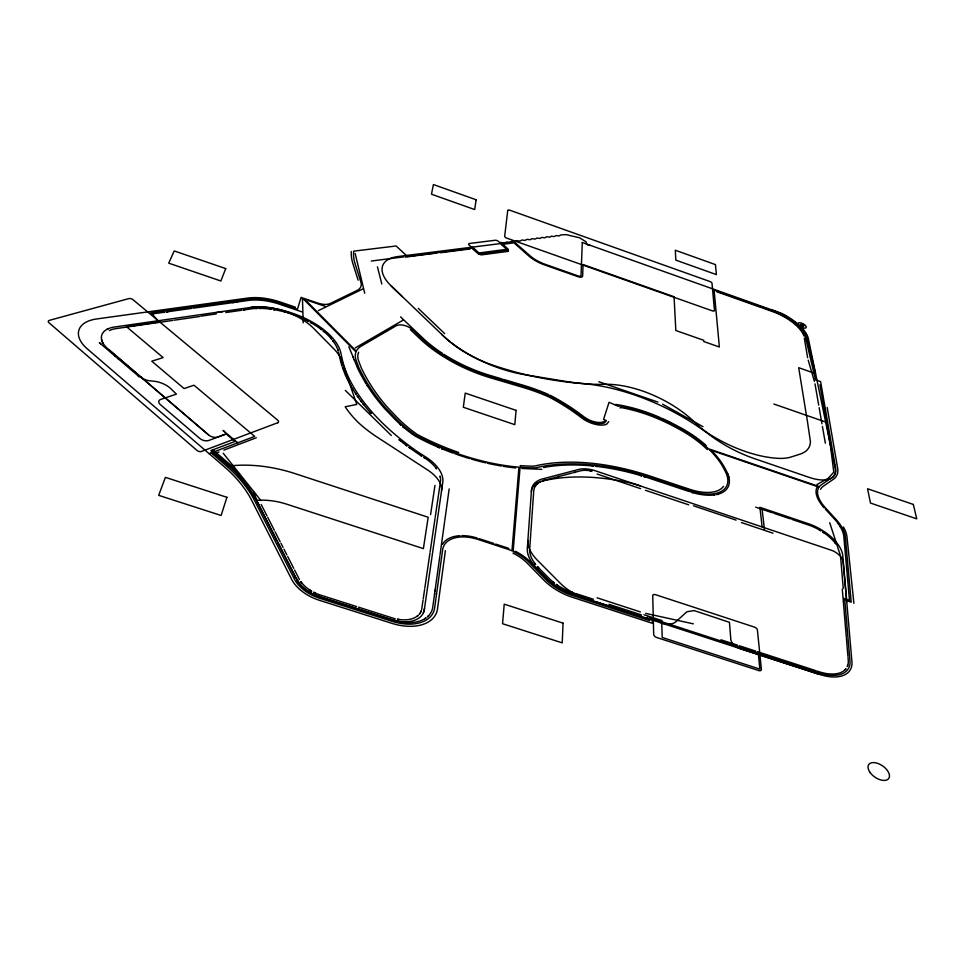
<?xml version="1.0" encoding="UTF-8"?>
<svg xmlns="http://www.w3.org/2000/svg" width="965" height="965" viewBox="0 0 965 965"><rect width="100%" height="100%" fill="white"/><g stroke="black" fill="none" stroke-linecap="round" stroke-linejoin="round"><path stroke-width="1.45" d="M529.568 550.894L529.664 549.555A35.355 20.168 26.3 0 0 535.659 564.513L534.477 563.017M529.737 548.422L530.822 532.716M530.907 531.619L531.968 516.311M532.053 515.238L532.644 506.77M532.716 505.708L533.717 491.209A34.945 19.071 25.7 0 1 535.925 485.335L535.346 486.324M589.892 245.194L587.721 244.917L586.358 243.723L586.129 241.865L579.555 237.776L566.021 234.604L560.81 234.941L558.916 235.967L556.105 235.556L554.212 236.594L551.377 236.172L550.11 237.125L546.612 236.787L544.718 237.836L541.823 237.402L539.942 238.464L537.023 238.029L535.117 239.091L532.101 238.669L530.087 239.742L527.059 239.332L525.032 240.406L521.993 239.996L519.942 241.081L516.902 240.659L514.827 241.745L511.788 241.322L509.689 242.42L506.625 241.998L504.514 243.096L500.533 242.36L508.133 249.127L478.942 252.951L472.416 247.04M445.396 550.629L437.531 608.806A43.618 27.044 23.1 0 1 391.802 623.318L319.331 600.278A36.525 22.774 21 0 1 291.539 579.157L251.817 500.606A135.679 82.881 15.5 0 0 224.133 466.602L87.26 348.835A38.021 20.422 15.8 0 1 96.597 318.969L247.643 298.089A46.706 24.113 19 0 1 280.526 302.117L295.399 307.184M434.925 591.473L439.823 556.214M439.992 555.044L444.624 521.679M444.781 520.557L449.171 488.917M421.693 609.325L423.068 599.941M423.249 598.674L424.612 589.458M424.793 588.204L429.956 553.017M430.125 551.835L435.022 518.519M435.179 517.409L439.823 485.829M439.98 484.768L440.39 481.957A34.656 19.505 22.3 0 0 440.088 476.071L440.33 477.217M434.54 594.175L434.757 592.715L432.73 607.274A38.504 23.872 23.1 0 1 427.362 616.9L428.556 615.851M434.938 591.473L435.155 590.025M430.571 514.622L434.974 485.431M423.406 612.763L424.504 608.529M847.632 665.404L847.282 666.586A36.368 19.565 31.7 0 0 848.247 660.289L848.018 657.467M420.897 611.75L421.343 610.556A28.033 17.442 23.1 0 1 419.22 614.295L420.004 613.258M608.734 421.621L606.539 424.298A19.589 9.843 25.2 0 1 581.835 418.026A130.227 69.866 24.1 0 0 549.338 397.158A117.308 62.568 24.5 0 0 522.885 387.387L490.799 377.906A96.138 46.658 22.9 0 1 419.691 338.498L410.957 330.175A8.323 4.174 21.5 0 0 410.366 329.644M619.964 407.942L620.362 407.447A101.892 52.387 26.7 0 1 676.308 427.7A73.075 37.056 26.7 0 1 707.333 449.594M845.231 669.614L846.016 668.697A36.368 19.565 31.7 0 1 819.044 671.724L816.619 670.928M828.609 477.892L833.531 472.416M537.517 483.706L536.624 484.514A34.945 19.071 25.7 0 1 541.003 481.475L539.809 482.054M417.169 616.213L418.219 615.332A28.033 17.442 23.1 0 1 397.327 619.204L399.293 619.518M424.684 618.71L426.132 617.865A38.504 23.872 23.1 0 1 396.989 621.291L399.293 621.762M355.289 347.907L403.237 320.066M816.897 484.587L827.97 478.399M258.741 504.55L251.443 491.499A141.36 86.355 15.5 0 0 229.754 466.843L210.853 450.583L235.026 441.451L226.136 433.888L217.62 437.048A6.502 3.715 17.8 0 1 208.717 435.046L106.681 347.774A27.768 14.921 16 0 1 106.898 329.379L109.6 328.184A27.768 14.921 16 0 1 114.401 327.038L251.672 307.304A46.971 24.427 19.1 0 1 313.625 328.377L334.107 349.161A45.729 24.101 19.6 0 1 341.2 359.245L356.785 404.431L345.181 406.784A101.82 53.944 22.4 0 0 355.241 419.413A68.648 36.791 21.9 0 0 363.371 426.976A100.07 52.979 22.3 0 0 378.111 437.748L427.953 470.208A30.446 17.249 22.5 0 1 441.536 490.835M106.898 329.379L108.201 328.739M318.366 310.633L363.226 288.788M209.116 453.683L254.688 436.397L194.013 385.216L184.086 388.557L151.77 361.187L163.145 357.617L126.475 326.713L159.116 321.996L151.01 312.708L246.931 299.307A47.092 24.342 19 0 1 280.127 303.348L297.437 309.246L301.092 297.377L302.117 297.727L356.001 351.899A37.044 19.216 21.4 0 0 356.278 360.753L358.896 367.701A236.485 117.79 24.7 0 0 370.982 388.919A198.452 99.986 24.2 0 0 386.374 408.762L393.455 416.108A104.811 54.691 23.1 0 0 415.71 435.324A150.154 76.488 22.9 0 0 518.941 467.169L511.957 550.87A35.584 20.904 25.3 0 0 508.217 549.362L478.266 539.531A35.319 20.82 24.6 0 0 442.645 549.736L434.66 607.89A40.554 25.138 23.1 0 1 392.128 621.339L319.777 598.324A33.425 20.844 21 0 1 294.361 579.012L254.555 500.546A138.876 84.836 15.5 0 0 226.22 465.793L211.214 452.899M212.855 454.31L219.031 451.958M223.856 450.124L256.304 437.76M226.244 433.985L208.778 440.474A6.538 3.751 17.6 0 1 199.815 438.46L160.347 404.6A6.49 3.643 16.7 0 1 160.805 399.389L176.426 394.106L171.879 389.739A19.264 10.748 16.5 0 0 156.041 381.501L150.07 380.813A9.602 5.283 16.4 0 1 141.167 377.327M559.073 476.408L557.71 476.819L572.45 472.922M574.983 472.211L573.644 472.621L580.194 470.884A23.534 12.521 26 0 1 592.003 471.161L590.194 470.908M544.151 480.365L542.752 480.775A34.945 19.071 25.7 0 1 545.539 480.039L556.503 477.144M717.864 494.249L716.573 494.55A45.186 22.726 27.2 0 0 728.575 476.131L728.877 477.289M545.092 467.217L543.597 467.494A191.046 107.163 28.4 0 1 593.873 466.095L592.112 465.914M216.365 312.6L223.024 311.623M244.64 309.825L243.252 310.018L252.323 308.716A60.337 31.604 19.2 0 1 257.281 308.414L255.785 308.462M200.768 316.17L216.281 313.927M225.834 312.539L241.865 310.223M127.139 327.014L115.836 328.643A24.921 13.401 16 0 0 109.419 330.573M128.707 326.785L153.761 323.166M155.293 322.937L172.47 320.452M173.953 320.235L199.478 316.544M168.031 311.695L166.294 311.948L191.806 308.366M237.354 301.973L235.737 302.202L248.053 300.477A44.897 23.208 19 0 1 279.971 304.373L302.045 311.9M152.096 313.939L164.81 312.153L163.073 312.395M193.253 308.161L234.35 302.395L232.722 302.624M371.296 261.033L403.672 256.883M405.216 257.1L436.771 253.059M440.438 252.746L469.69 248.994M713.642 494.997L715.065 494.816A45.186 22.726 27.2 0 1 691.085 492.15L692.918 492.693M260.417 308.39L258.873 308.39A60.337 31.604 19.2 0 1 271.467 309.246L269.838 309.041M521.896 468.471L541.872 469.364M597.275 466.469L595.502 466.264A191.046 107.163 28.4 0 1 641.966 475.926L640.121 475.371M274.748 309.753L273.095 309.488A60.337 31.604 19.2 0 1 286.002 312.31L284.349 311.852M645.682 613.378L693.34 623.848M392.683 620.145L394.999 620.797A38.504 23.872 23.1 0 1 392.357 620.013L358.124 609.12M501.957 378.956L490.739 375.638A92.121 44.716 22.9 0 1 443.924 354.36M503.525 379.414L522.765 385.107A121.711 64.932 24.5 0 1 548.723 394.601M289.319 313.299L287.679 312.793A60.337 31.604 19.2 0 1 302.226 318.233L300.67 317.545M645.416 476.975L643.558 476.408A191.046 107.163 28.4 0 1 650.326 478.556L689.517 491.631M356.519 606.527L320.501 595.067A28.25 17.623 21 0 1 313.637 592.233L315.519 593.137M358.498 607.166L395.3 618.879M356.145 608.493L320.066 597.021A31.363 19.553 21 0 1 313.167 594.247L315.41 595.26M597.082 597.817L640.386 611.931M643.957 614.729L662.111 620.64M720.915 639.783L737.525 645.187M739.274 645.754L755.824 651.146M757.561 651.713L815.328 670.506M571.823 592.245L573.922 592.932M575.719 593.511L593.451 599.289M608.951 604.331L641.568 614.946M593.415 601.099L572.269 594.211A38.383 21.978 26.7 0 1 547.083 578.976L537.203 568.94M595.212 601.678L642.232 616.973M644.017 617.552L649.686 619.397M819.43 674.414L740.083 648.613A9.614 5.368 30.6 0 1 730.843 639.65L729.444 622.316L694.125 610.58L687.068 611.738A19.131 10.724 29.7 0 0 686.175 612.425L675.922 621.737A19.143 10.856 28.8 0 1 660.844 622.823M478.978 538.591L493.911 543.488M495.696 544.079L508.796 548.385M693.449 505.769L736.066 520.111M597.118 474.032L640.603 488.652M645.428 490.28L688.696 504.828M741.409 522.56L772.965 533.175M755.704 507.156L772.229 512.741M773.773 513.271L790.251 518.832M791.795 519.363L808.658 525.069A32.424 16.26 29.9 0 1 820.95 530.834L819.237 529.821M308.088 300.513L325.519 306.484M598.807 381.73L657.937 402.091M773.846 404.021L826.173 422.212M716.983 291.816L761.542 307.654M762.82 308.112L772.844 311.683A32.207 13.727 26.8 0 1 803.905 335.929M843.844 598.433L848.693 600.23M313.951 594.38L320.778 597.009M437.796 447.048L439.751 447.856A129.069 66.452 22.9 0 1 414.998 435.939A79.444 41.917 22.9 0 1 402.562 426.409L403.961 427.64M443.381 449.376L441.427 448.568A151.855 77.345 22.9 0 0 453.248 453.152M550.243 395.264L550.4 395.348A134.666 72.254 24.1 0 1 584.139 416.952A15.428 7.756 25.2 0 0 604.826 421.198M305.398 319.753L303.891 319.005A60.337 31.604 19.2 0 1 308.764 321.478L307.292 320.694M662.605 404.19L702.978 426.699M309.15 592.076L311.261 593.246A31.363 19.553 21 0 1 296.906 580.134L297.944 581.786M311.683 323.118L310.26 322.298A60.337 31.604 19.2 0 1 313.287 324.059A56.573 29.589 19.3 0 1 321.767 329.801L320.537 328.872M309.994 590.134L311.731 591.195A28.25 17.623 21 0 1 300.73 581.545L301.78 582.932M420.487 455.323L421.97 456.288A154.846 80.059 23.5 0 1 408.738 447.181L410.125 448.194M425.107 458.254L423.623 457.289A34.656 19.505 22.3 0 1 436.566 468.869L435.673 467.687M824.315 533.042L822.675 531.92A32.424 16.26 29.9 0 1 835.943 543.983L834.942 542.656M558.072 585.634L556.262 584.38A35.536 20.337 26.7 0 0 572.341 592.413M405.77 444.962L407.121 445.987A184.725 94.293 23.8 0 1 398.967 439.642L400.27 440.691M552.824 581.738L554.489 583.089A35.536 20.337 26.7 0 1 549.037 578.325L538.567 567.746A35.355 20.168 26.3 0 1 537.36 566.491L538.747 567.939M324.131 331.719L322.973 330.754A56.573 29.589 19.3 0 1 331.755 339.366L330.935 338.353M215.123 453.815L239.404 473.984M224.543 431.717L223.036 430.426L237.764 442.947L236.244 441.656M109.033 349.849L208.717 435.046M100.758 343.854L99.335 342.647L115.921 356.821L114.485 355.59M118.586 359.101L117.139 357.87L139.406 376.917L137.959 375.662M212.879 449.823L231.479 465.781L256.63 500.401L296.545 578.904A31.013 19.336 21 0 0 320.115 596.804L392.055 619.699A30.759 19.131 23.1 0 0 424.359 609.506L442.718 482.741A37.128 20.904 22.3 0 0 423.599 455.661A152.554 78.877 23.5 0 1 409.353 445.854A170.733 87.574 23.7 0 1 400.101 438.677A182.457 93.135 23.8 0 1 342.237 359.221L340.766 352.647A58.925 30.832 19.3 0 0 314.445 323.311A64.064 33.582 19.2 0 0 251.105 307.377M399.824 423.985L401.211 425.227A106.536 55.596 23.1 0 1 392.104 416.349L384.999 408.991A200.141 100.843 24.2 0 1 369.45 388.943A238.15 118.623 24.7 0 1 366.905 384.999L367.689 386.265M400.584 316.906L422.706 337.943A92.121 44.716 22.9 0 0 442.585 353.492M418.243 308.33L444.696 333.649M391.199 285.942L402.188 296.532M345.325 390.391L391.332 435.48M535.491 567.191L530.473 562.088A37.526 22.05 25.3 0 0 515.298 551.22M825.244 508.989L834.761 519.387A41.254 20.422 29.5 0 1 839.2 524.996L838.32 523.718M822.916 506.42L824.05 507.674A37.321 17.804 29.7 0 1 816.945 487.446M370.21 412.429L371.187 413.527A184.725 94.293 23.8 0 1 362.828 403.551L363.696 404.661M223.192 453.224L260.996 500.63M361.127 401.331L361.971 402.441A184.725 94.293 23.8 0 1 357.086 395.722L357.858 396.832M333.42 341.526L332.66 340.5A56.573 29.589 19.3 0 1 338.245 350.995L337.907 349.981M355.578 393.503L356.326 394.601A184.725 94.293 23.8 0 1 352.044 387.846L352.695 388.931M365.433 382.635L366.205 383.889A238.15 118.623 24.7 0 1 357.291 367.52L354.01 359.149L354.432 360.343M840.72 527.457L839.96 526.178A41.254 20.422 29.5 0 1 843.832 536.54L845.654 557.131M295.893 577.625L298.668 582.341M350.753 385.626L351.381 386.712A184.725 94.293 23.8 0 1 346.435 377.279L346.942 378.352M278.427 543.741L277.546 542.149L295.966 578.397L295.085 576.744M275.954 539.097L276.81 540.69M261.165 504.478L267.003 515.937M267.727 517.361L274.301 530.243M275.037 531.691L280.152 541.715M280.948 543.271L283.047 547.384M283.939 549.157L286.882 554.923M287.703 556.528L293.746 568.385M294.578 570.013L299.44 579.543M257.402 502.512L276.75 540.569M345.434 375.071L345.916 376.133A208.175 105.728 24.2 0 1 342.454 367.412L342.828 368.449M348.835 346.773L353.576 358.099L353.081 356.905M253.53 491.692L256.992 500.618M727.791 473.899L728.249 475.106A45.186 22.726 27.2 0 0 726.006 470.269A77.309 39.203 26.7 0 0 712.821 451.873M829.719 522.704L840.334 555.345M341.682 365.035L342.02 366.073A180.407 92.158 23.7 0 1 340.03 358.823L339.499 356.411M358.099 280.164L352.864 263.457A104.353 49.299 22.1 0 1 351.332 251.443M808.212 360.15L814.412 381.38M377.424 266.81L381.814 283.975M355.156 253.445L364.71 293.203M338.619 352.442L339.27 355.409M819.924 384.818L824.001 407.821M814.991 383.877L818.706 405.155M819.152 407.7L821.951 423.78M822.409 426.421L825.34 443.176M827.174 407.447L837.644 468.242A42.882 20.205 28.5 0 1 833.386 479.267L823.326 486.227A33.172 15.826 29.7 0 0 820.624 489.303M804.291 338.172L807.657 357.762M824.146 408.617L827.162 426.433M827.307 427.266L830.443 445.818M830.575 446.662L833.736 471.692M762.181 509.822L762.748 514.767M762.869 515.756L764.473 529.833M762.121 526.914L759.913 507.325L808.465 523.742A34.74 17.43 29.9 0 1 842.747 555.514L851.926 661.628A40.482 21.785 31.7 0 1 819.418 674.414L572.281 594.018A38.069 21.785 26.7 0 1 547.288 578.904L536.817 568.301A37.888 21.616 26.3 0 1 527.312 548.434L531.462 490.461A37.358 20.386 25.7 0 1 544.067 478.544L578.698 469.436A25.886 13.775 26 0 1 595.646 470.884L832.602 550.677A12.822 6.429 30.3 0 1 843.024 561.003L846.739 601.738M853.892 603.342L846.993 537.047A45.5 22.521 29.5 0 0 843.41 526.962M758.261 653.124L759.865 669.119L662.195 637.467L661.713 621.701M845.738 558.132L848.585 590.23M848.681 591.292L849.55 601.062M840.551 556.383L843.265 588.457M842.288 589.157L843.724 606.249M843.808 607.335L846.305 637.105M846.401 638.239L847.921 656.297M303.203 322.841L302.467 298.511M652.34 620.085L652.424 623.306L572.173 597.214A43.148 24.692 26.7 0 1 543.79 580.049L527.095 563.029A32.34 18.998 25.3 0 0 512.994 553.15M647.853 616.599L647.889 618.215M706.066 445.372A77.309 39.203 26.7 0 0 677.394 426.011A106.186 54.595 26.7 0 0 661.556 418.159M615.767 404.419A106.186 54.595 26.7 0 1 660.072 417.507M442.428 544.344A37.273 21.966 24.6 0 1 460.003 535.696M461.885 535.635A37.273 21.966 24.6 0 1 477.18 538.012M515.72 467.953A151.855 77.345 22.9 0 1 503.211 466.3M501.498 466.023A151.855 77.345 22.9 0 1 487.265 463.224M485.564 462.826A151.855 77.345 22.9 0 1 471.354 459.099M469.653 458.592A151.855 77.345 22.9 0 1 454.937 453.767M520.207 465.625A147.621 75.186 22.9 0 0 534.164 466.155A195.798 109.853 28.4 0 1 650.229 476.119L690.156 489.448A40.976 20.603 27.2 0 0 723.521 486.336M458.652 452.452A147.621 75.186 22.9 0 1 416.977 434.31A102.23 53.34 23.1 0 1 395.493 415.722L388.437 408.412A195.895 98.683 24.2 0 1 373.262 388.883A233.988 116.536 24.7 0 1 361.308 367.955L358.703 361.055A34.45 17.877 21.4 0 1 358.666 352.249M639.988 485.805A74.522 40.204 27.3 0 0 626.333 482.078A198.669 112.35 28.8 0 0 542.499 481.028A34.052 18.612 25.7 0 0 531.365 491.848M527.879 540.496A37.611 21.339 26.2 0 0 537.324 560.146L560.086 583.077A38.021 21.713 27 0 0 585.055 598.167M441.608 334.324A86.862 41.845 23.2 0 0 461.535 349.873A86.331 41.591 23.2 0 0 526.082 374.915A117.778 55.934 23 0 0 534.936 376.35L565.044 381.296A209.417 94.944 22.9 0 0 575.176 382.779A86.392 41.181 23.9 0 0 578.638 383.177A209.731 95.209 22.8 0 0 588.336 384.01A153.025 71.012 23.3 0 0 604.983 384.287A77.188 38.552 26.2 0 1 695.114 422.658A47.695 22.605 27.2 0 0 709.782 434.334A81.253 37.925 27.2 0 0 777.899 458.327A52.918 24.909 27.6 0 0 791.324 456.94L800.021 454.141A52.629 24.607 27.7 0 0 810.419 441.536L807.633 422.815A279.573 134.135 24 0 0 806.704 417.037L798.694 367.701L815.473 373.6L807.042 338.04A35.307 15.054 26.8 0 0 772.639 310.199M102.857 342.889A27.913 15.006 16 0 1 101.518 339.21M256.63 500.401A53.763 32.846 19.6 0 1 286.919 504.249L423.394 548.615L428.171 517.252L295.121 473.634A109.684 67.08 19.6 0 0 231.479 465.781M583.053 264.543L582.643 275.99A4.897 2.183 23.9 0 1 577.987 276.702L544.634 264.941A24.366 10.796 23.4 0 1 528.639 255.846L514.007 242.854L501.402 244.459L507.952 250.321L478.664 254.169L472.09 248.21L407.363 256.497L396.145 245.978L353.685 251.153A102.001 48.19 22.1 0 0 355.12 263.867L360.862 282.106A24.294 11.833 20.2 0 1 356.99 290.477L330.199 303.493A13.691 6.815 19.9 0 1 317.726 303.07L303.625 298.245L356.314 351.188A37.044 19.216 21.4 0 1 361.26 346.109L396.265 325.736A10.82 5.428 21.5 0 1 412.767 329.861L421.5 338.16A93.726 45.488 22.9 0 0 490.763 376.543L522.813 386.024A119.95 63.98 24.5 0 1 549.978 396.072A132.893 71.301 24.1 0 1 583.222 417.387A17.093 8.588 25.2 0 0 604.5 422.923L606.406 420.607L603.583 419.377L609.06 402.296L618.215 406.277L618.625 405.795A104.473 53.714 26.7 0 1 676.96 426.687A75.608 38.347 26.7 0 1 708.394 448.737L819.381 486.662A35.657 17.008 29.7 0 1 821.36 484.816L831.432 477.88A40.47 19.071 28.5 0 0 835.473 467.482L820.6 381.597L815.522 379.908L805.546 337.533A33.63 14.342 26.8 0 0 772.748 310.995L714.112 290.139L719.359 347.002L703.835 341.562L703.738 340.307L675.838 330.512L674.053 296.738L583.053 264.543M582.293 242.492L581.039 275.423A3.185 1.423 23.9 0 1 577.999 275.881L544.863 264.193A22.665 10.048 23.4 0 1 529.99 255.737L514.152 241.853L397.857 256.545A44.281 21.097 21.6 0 0 391.295 286.026L444.346 336.894A72.399 35.102 23.1 0 0 493.031 365.228A185.027 85.089 22.8 0 0 522.125 373.781A189.55 86.995 22.8 0 0 543.452 378.401A243.59 109.214 22.5 0 0 572.004 382.598A225.689 101.952 22.6 0 0 581.786 383.479L583.017 383.588A143.652 74.426 26.5 0 1 709.347 434.672A78.792 36.863 27.4 0 0 754.546 458.677L809.285 477.41A32.219 15.175 28.6 0 0 835.461 469.34L808.248 338.076A36.972 15.754 26.8 0 0 781.94 313.504L582.293 242.492M563.053 623.149L562.233 642.871L502.548 623.716L504.225 604.174L563.053 623.149M520.075 467.265L513.139 551.401A35.584 20.904 25.3 0 1 529.158 562.499L545.768 579.41A40.289 23.064 26.7 0 0 572.233 595.417L649.71 620.616L649.65 617.781L819.213 672.967A38.262 20.591 31.7 0 0 849.948 660.904L844.749 599.808L851.214 602.196L845.364 537.119A42.967 21.266 29.5 0 0 835.907 519.254L825.34 507.723A35.657 17.008 29.7 0 1 819.032 487.12L709.323 449.63A75.608 38.347 26.7 0 1 724.582 470.076A43.497 21.869 27.2 0 1 690.277 490.92L650.277 477.579A192.94 108.237 28.4 0 0 535.587 467.868A150.154 76.488 22.9 0 1 520.075 467.265M516.07 410.354L514.791 424.66L463.309 407.254L465.239 393.105L516.07 410.354M507.711 210.563L504.683 236.232A2.437 1.086 22.7 0 0 506.842 238.15L712.375 310.863A2.4 1.037 25.9 0 0 714.474 310.477L712.013 283.324A2.34 0.989 25.7 0 0 709.758 281.454L510.051 210.298A2.376 1.025 22.7 0 0 507.711 210.563M476.155 199.779L474.659 209.55L431.476 194.206L433.418 184.556L476.155 199.779M226.908 497.289L221.118 515.467L158.682 495.347L165.401 477.361L226.908 497.289M225.714 268.596L220.864 280.984L168.718 263.156L174.219 250.936L225.714 268.596M277.691 422.754L201.528 451.439A3.305 1.918 17.4 0 1 196.993 450.426L48.962 322.732A3.221 1.713 14.5 0 1 49.408 320.344L128.767 298.619A3.052 1.58 16.2 0 1 132.941 299.645L277.691 420.173A3.136 1.761 19.2 0 1 277.691 422.754M507.638 251.419L481.909 254.82A2.509 1.134 22.4 0 1 478.58 253.65L469.159 245.11A2.497 1.134 22.2 0 1 469.412 243.494L495.178 240.261A2.461 1.098 22.6 0 1 498.435 241.419L507.819 249.802A2.473 1.11 22.8 0 1 507.638 251.419M758.671 670.53L656.743 637.515A3.257 1.882 29.2 0 1 653.691 634.475L652.726 595.707A3.16 1.773 28.5 0 1 655.573 594.705L754.377 627.081A3.16 1.737 30.5 0 1 757.416 629.988L761.397 669.384A3.257 1.834 31.3 0 1 758.671 670.53M913.336 504.454L867.571 488.76L870.466 503.042L916.75 518.868L913.336 504.454M715.451 264.603L675.295 250.225L675.85 260.14L716.404 274.615L715.451 264.603M869.96 772.326A12.195 6.827 34.8 0 0 888.5 778.803A12.195 6.827 34.8 0 0 877.776 763.399A12.195 6.827 34.8 0 0 869.96 772.326M799.141 325.748A4.596 1.93 27 0 0 806.149 327.618A4.596 1.93 27 0 0 801.022 322.961A4.596 1.93 27 0 0 799.141 325.748M800.962 325.555A1.761 0.736 27 0 0 803.652 326.279A1.761 0.736 27 0 0 801.686 324.493A1.761 0.736 27 0 0 800.962 325.555"/></g></svg>
